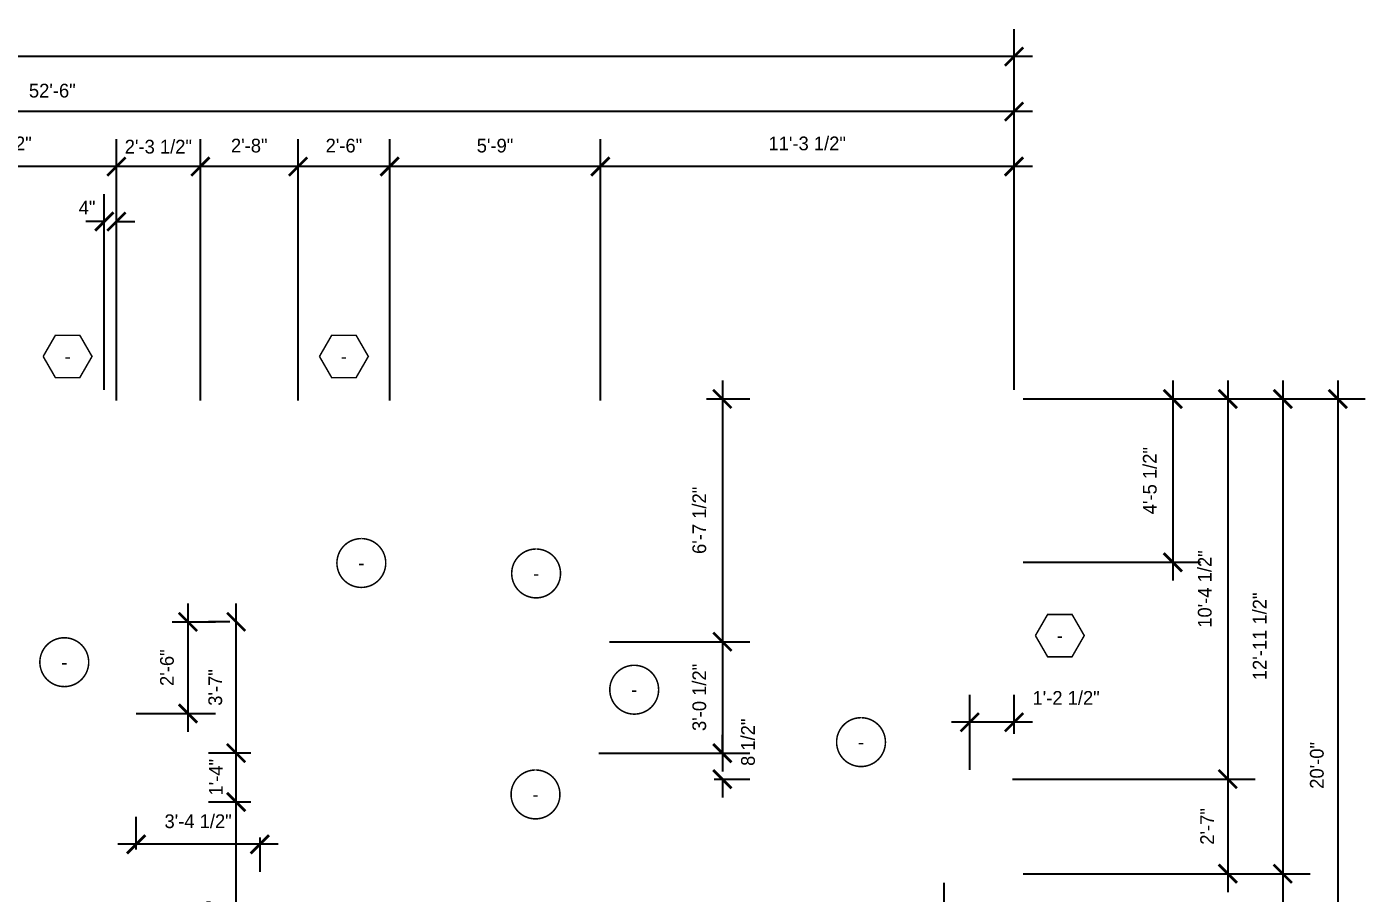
# Model space of a CAD drawing. Extents: x -2767 to 0, y -1760 to 778.
# Drawn here: x -2253.3 to -1814.9, y -323.6 to -39.9 of the extents above; entities that cross this region are included whole.
import ezdxf

# ---------------------------------------------------------------- set-up
doc = ezdxf.new("R2010")
doc.units = 0
doc.header["$LTSCALE"] = 48
doc.header["$MEASUREMENT"] = 0
doc.header["$PDMODE"] = 3
doc.header["$PDSIZE"] = -2
doc.layers.get('0').update_dxf_attribs({"linetype": 'CONTINUOUS'})
doc.layers.get('DEFPOINTS').update_dxf_attribs({"linetype": 'CONTINUOUS'})
for name, color, linetype in [('A-DIMS', 3, 'CONTINUOUS'), ('A-SYM', 2, 'CONTINUOUS'), ('A-SYM TEXT', 3, 'CONTINUOUS')]:
    doc.layers.add(name, color=color, linetype=linetype)
doc.styles.get("Standard").update_dxf_attribs({"font": 'ERASMD.TTF', "height": 4.5})
doc.dimstyles.new('ARCHITECTURE', dxfattribs={"dimscale": 48, "dimtxt": 0.18, "dimasz": 0.125, "dimexe": 0.1875, "dimexo": 0.0625, "dimgap": 0.09375, "dimtad": 1, "dimdec": 4, "dimzin": 3, "dimdsep": 46, "dimlunit": 4, "dimtxsty": 'Standard', "dimblk1": 'ARCHTICK', "dimblk2": 'ARCHTICK', "dimsah": 1, "dimcen": 0.09375, "dimdle": 0.125, "dimclrd": 1, "dimclre": 1, "dimclrt": 3, "dimadec": 0, "dimazin": 0, "dimtfac": 1, "dimtdec": 4, "dimtofl": 0, "dimtmove": 2, "dimatfit": 3, "dimldrblk": 'ARCHTICK', "dimfxl": 1, "dimfrac": 2, "dimtolj": 1, "dimtzin": 0, "dimarcsym": 0})

# ---------------------------------------------------------------- blocks, each defined once
blk = doc.blocks.new('_ARCHTICK')
at = {"color": 0, "linetype": 'ByBlock', "const_width": 0.15}
blk.add_lwpolyline([(-0.5, -0.5), (0.5, 0.5)], dxfattribs=at)
blk = doc.blocks.new('*D55')
at = {"layer": 'A-DIMS', "color": 1, "lineweight": -2, "transparency": 16777216}
for p, q in [((-1952.89, -320.25), (-1952.89, -456.54)), ((-1929.89, -404.75), (-1929.89, -456.54)), ((-1923.89, -447.54), (-1958.89, -447.54))]:
    blk.add_line(p, q, dxfattribs=at)
at = {"layer": 'DEFPOINTS', "color": 0, "transparency": 16777216}
for p in [(-1952.89, -317.25), (-1929.89, -401.75), (-1952.89, -447.54)]:
    blk.add_point(p, dxfattribs=at)
at = {"layer": 'A-DIMS', "color": 1, "lineweight": -2, "transparency": 16777216, "xscale": 6, "yscale": 6, "zscale": 6, "rotation": 180}
blk.add_blockref('_ARCHTICK', (-1952.89, -447.54), dxfattribs=at)
at = {"layer": 'A-DIMS', "color": 1, "lineweight": -2, "transparency": 16777216, "xscale": 6, "yscale": 6, "zscale": 6}
blk.add_blockref('_ARCHTICK', (-1929.89, -447.54), dxfattribs=at)
at = {"layer": 'A-DIMS', "color": 3, "transparency": 16777216, "insert": (-1941.39, -441.68), "char_height": 4.5, "attachment_point": 5}
blk.add_mtext('\\A1;1\'-11"', dxfattribs=at)
blk = doc.blocks.new('*D56')
at = {"layer": 'A-DIMS', "color": 1, "lineweight": -2, "transparency": 16777216}
for p, q in [((-2631.89, -200.75), (-2631.89, -40.63)), ((-1929.89, -158.75), (-1929.89, -40.63)), ((-1923.89, -49.63), (-2637.89, -49.63))]:
    blk.add_line(p, q, dxfattribs=at)
at = {"layer": 'DEFPOINTS', "color": 0, "transparency": 16777216}
for p in [(-2631.89, -49.63), (-1929.89, -161.75), (-2631.89, -203.75)]:
    blk.add_point(p, dxfattribs=at)
at = {"layer": 'A-DIMS', "color": 1, "lineweight": -2, "transparency": 16777216, "xscale": 6, "yscale": 6, "zscale": 6, "rotation": 180}
blk.add_blockref('_ARCHTICK', (-2631.89, -49.63), dxfattribs=at)
at = {"layer": 'A-DIMS', "color": 1, "lineweight": -2, "transparency": 16777216, "xscale": 6, "yscale": 6, "zscale": 6}
blk.add_blockref('_ARCHTICK', (-1929.89, -49.63), dxfattribs=at)
at = {"layer": 'A-DIMS', "color": 3, "transparency": 16777216, "insert": (-2280.89, -42.8), "char_height": 4.5, "attachment_point": 5}
blk.add_mtext('\\A1;58\'-6"', dxfattribs=at)
blk = doc.blocks.new('*D57')
at = {"layer": 'A-DIMS', "color": 1, "lineweight": -2, "transparency": 16777216}
for p, q in [((-2559.89, -158.75), (-2559.89, -58.63)), ((-1929.89, -158.75), (-1929.89, -58.63)), ((-1923.89, -67.63), (-2565.89, -67.63))]:
    blk.add_line(p, q, dxfattribs=at)
at = {"layer": 'DEFPOINTS', "color": 0, "transparency": 16777216}
for p in [(-2559.89, -67.63), (-2559.89, -161.75), (-1929.89, -161.75)]:
    blk.add_point(p, dxfattribs=at)
at = {"layer": 'A-DIMS', "color": 1, "lineweight": -2, "transparency": 16777216, "xscale": 6, "yscale": 6, "zscale": 6, "rotation": 180}
blk.add_blockref('_ARCHTICK', (-2559.89, -67.63), dxfattribs=at)
at = {"layer": 'A-DIMS', "color": 1, "lineweight": -2, "transparency": 16777216, "xscale": 6, "yscale": 6, "zscale": 6}
blk.add_blockref('_ARCHTICK', (-1929.89, -67.63), dxfattribs=at)
at = {"layer": 'A-DIMS', "color": 3, "transparency": 16777216, "insert": (-2244.89, -60.8), "char_height": 4.5, "attachment_point": 5}
blk.add_mtext('\\A1;52\'-6"', dxfattribs=at)
blk = doc.blocks.new('*D59')
at = {"layer": 'A-DIMS', "color": 1, "lineweight": -2, "transparency": 16777216}
for p, q in [((-2065.39, -162.25), (-2065.39, -76.63)), ((-1929.89, -158.75), (-1929.89, -76.63)), ((-1923.89, -85.63), (-2071.39, -85.63))]:
    blk.add_line(p, q, dxfattribs=at)
at = {"layer": 'DEFPOINTS', "color": 0, "transparency": 16777216}
for p in [(-2065.39, -85.63), (-1929.89, -161.75), (-2065.39, -165.25)]:
    blk.add_point(p, dxfattribs=at)
at = {"layer": 'A-DIMS', "color": 1, "lineweight": -2, "transparency": 16777216, "xscale": 6, "yscale": 6, "zscale": 6, "rotation": 180}
blk.add_blockref('_ARCHTICK', (-2065.39, -85.63), dxfattribs=at)
at = {"layer": 'A-DIMS', "color": 1, "lineweight": -2, "transparency": 16777216, "xscale": 6, "yscale": 6, "zscale": 6}
blk.add_blockref('_ARCHTICK', (-1929.89, -85.63), dxfattribs=at)
at = {"layer": 'A-DIMS', "color": 3, "transparency": 16777216, "insert": (-1997.64, -78.09), "char_height": 4.5, "attachment_point": 5}
blk.add_mtext('\\A1;11\'-3 1/2"', dxfattribs=at)
blk = doc.blocks.new('*D60')
at = {"layer": 'A-DIMS', "color": 1, "lineweight": -2, "transparency": 16777216}
for p, q in [((-2134.39, -162.25), (-2134.39, -76.63)), ((-2065.39, -162.25), (-2065.39, -76.63)), ((-2059.39, -85.63), (-2140.39, -85.63))]:
    blk.add_line(p, q, dxfattribs=at)
at = {"layer": 'DEFPOINTS', "color": 0, "transparency": 16777216}
for p in [(-2134.39, -85.63), (-2134.39, -165.25), (-2065.39, -165.25)]:
    blk.add_point(p, dxfattribs=at)
at = {"layer": 'A-DIMS', "color": 1, "lineweight": -2, "transparency": 16777216, "xscale": 6, "yscale": 6, "zscale": 6, "rotation": 180}
blk.add_blockref('_ARCHTICK', (-2134.39, -85.63), dxfattribs=at)
at = {"layer": 'A-DIMS', "color": 1, "lineweight": -2, "transparency": 16777216, "xscale": 6, "yscale": 6, "zscale": 6}
blk.add_blockref('_ARCHTICK', (-2065.39, -85.63), dxfattribs=at)
at = {"layer": 'A-DIMS', "color": 3, "transparency": 16777216, "insert": (-2099.89, -78.8), "char_height": 4.5, "attachment_point": 5}
blk.add_mtext('\\A1;5\'-9"', dxfattribs=at)
blk = doc.blocks.new('*D61')
at = {"layer": 'A-DIMS', "color": 1, "lineweight": -2, "transparency": 16777216}
for p, q in [((-2164.39, -162.25), (-2164.39, -76.63)), ((-2134.39, -162.25), (-2134.39, -76.63)), ((-2128.39, -85.63), (-2170.39, -85.63))]:
    blk.add_line(p, q, dxfattribs=at)
at = {"layer": 'DEFPOINTS', "color": 0, "transparency": 16777216}
for p in [(-2164.39, -85.63), (-2164.39, -165.25), (-2134.39, -165.25)]:
    blk.add_point(p, dxfattribs=at)
at = {"layer": 'A-DIMS', "color": 1, "lineweight": -2, "transparency": 16777216, "xscale": 6, "yscale": 6, "zscale": 6, "rotation": 180}
blk.add_blockref('_ARCHTICK', (-2164.39, -85.63), dxfattribs=at)
at = {"layer": 'A-DIMS', "color": 1, "lineweight": -2, "transparency": 16777216, "xscale": 6, "yscale": 6, "zscale": 6}
blk.add_blockref('_ARCHTICK', (-2134.39, -85.63), dxfattribs=at)
at = {"layer": 'A-DIMS', "color": 3, "transparency": 16777216, "insert": (-2149.39, -78.8), "char_height": 4.5, "attachment_point": 5}
blk.add_mtext('\\A1;2\'-6"', dxfattribs=at)
blk = doc.blocks.new('*D62')
at = {"layer": 'A-DIMS', "color": 1, "lineweight": -2, "transparency": 16777216}
for p, q in [((-2196.39, -162.25), (-2196.39, -76.63)), ((-2164.39, -162.25), (-2164.39, -76.63)), ((-2158.39, -85.63), (-2202.39, -85.63))]:
    blk.add_line(p, q, dxfattribs=at)
at = {"layer": 'DEFPOINTS', "color": 0, "transparency": 16777216}
for p in [(-2196.39, -85.63), (-2196.39, -165.25), (-2164.39, -165.25)]:
    blk.add_point(p, dxfattribs=at)
at = {"layer": 'A-DIMS', "color": 1, "lineweight": -2, "transparency": 16777216, "xscale": 6, "yscale": 6, "zscale": 6, "rotation": 180}
blk.add_blockref('_ARCHTICK', (-2196.39, -85.63), dxfattribs=at)
at = {"layer": 'A-DIMS', "color": 1, "lineweight": -2, "transparency": 16777216, "xscale": 6, "yscale": 6, "zscale": 6}
blk.add_blockref('_ARCHTICK', (-2164.39, -85.63), dxfattribs=at)
at = {"layer": 'A-DIMS', "color": 3, "transparency": 16777216, "insert": (-2180.39, -78.8), "char_height": 4.5, "attachment_point": 5}
blk.add_mtext('\\A1;2\'-8"', dxfattribs=at)
blk = doc.blocks.new('*D63')
at = {"layer": 'A-DIMS', "color": 1, "lineweight": -2, "transparency": 16777216}
for p, q in [((-2223.89, -162.25), (-2223.89, -76.63)), ((-2196.39, -162.25), (-2196.39, -76.63)), ((-2190.39, -85.63), (-2229.89, -85.63))]:
    blk.add_line(p, q, dxfattribs=at)
at = {"layer": 'DEFPOINTS', "color": 0, "transparency": 16777216}
for p in [(-2223.89, -85.63), (-2223.89, -165.25), (-2196.39, -165.25)]:
    blk.add_point(p, dxfattribs=at)
at = {"layer": 'A-DIMS', "color": 1, "lineweight": -2, "transparency": 16777216, "xscale": 6, "yscale": 6, "zscale": 6, "rotation": 180}
blk.add_blockref('_ARCHTICK', (-2223.89, -85.63), dxfattribs=at)
at = {"layer": 'A-DIMS', "color": 1, "lineweight": -2, "transparency": 16777216, "xscale": 6, "yscale": 6, "zscale": 6}
blk.add_blockref('_ARCHTICK', (-2196.39, -85.63), dxfattribs=at)
at = {"layer": 'A-DIMS', "color": 3, "transparency": 16777216, "insert": (-2210.16, -79.15), "char_height": 4.5, "attachment_point": 5}
blk.add_mtext('\\A1;2\'-3 1/2"', dxfattribs=at)
blk = doc.blocks.new('*D64')
at = {"layer": 'A-DIMS', "color": 1, "lineweight": -2, "transparency": 16777216}
for p, q in [((-2301.39, -162.25), (-2301.39, -76.63)), ((-2223.89, -162.25), (-2223.89, -76.63)), ((-2217.89, -85.63), (-2307.39, -85.63))]:
    blk.add_line(p, q, dxfattribs=at)
at = {"layer": 'DEFPOINTS', "color": 0, "transparency": 16777216}
for p in [(-2301.39, -85.63), (-2301.39, -165.25), (-2223.89, -165.25)]:
    blk.add_point(p, dxfattribs=at)
at = {"layer": 'A-DIMS', "color": 1, "lineweight": -2, "transparency": 16777216, "xscale": 6, "yscale": 6, "zscale": 6, "rotation": 180}
blk.add_blockref('_ARCHTICK', (-2301.39, -85.63), dxfattribs=at)
at = {"layer": 'A-DIMS', "color": 1, "lineweight": -2, "transparency": 16777216, "xscale": 6, "yscale": 6, "zscale": 6}
blk.add_blockref('_ARCHTICK', (-2223.89, -85.63), dxfattribs=at)
at = {"layer": 'A-DIMS', "color": 3, "transparency": 16777216, "insert": (-2262.64, -78.09), "char_height": 4.5, "attachment_point": 5}
blk.add_mtext('\\A1;6\'-5 1/2"', dxfattribs=at)
blk = doc.blocks.new('*D69')
at = {"layer": 'A-DIMS', "color": 1, "lineweight": -2, "transparency": 16777216}
for p, q in [((-2227.89, -158.75), (-2227.89, -94.63)), ((-2223.89, -162.25), (-2223.89, -94.63)), ((-2227.89, -103.63), (-2233.89, -103.63)), ((-2223.89, -103.63), (-2217.89, -103.63))]:
    blk.add_line(p, q, dxfattribs=at)
at = {"layer": 'DEFPOINTS', "color": 0, "transparency": 16777216}
for p in [(-2227.89, -103.63), (-2227.89, -161.75), (-2223.89, -165.25)]:
    blk.add_point(p, dxfattribs=at)
at = {"layer": 'A-DIMS', "color": 1, "lineweight": -2, "transparency": 16777216, "xscale": 6, "yscale": 6, "zscale": 6}
blk.add_blockref('_ARCHTICK', (-2227.89, -103.63), dxfattribs=at)
at = {"layer": 'A-DIMS', "color": 1, "lineweight": -2, "transparency": 16777216, "xscale": 6, "yscale": 6, "zscale": 6, "rotation": 180}
blk.add_blockref('_ARCHTICK', (-2223.89, -103.63), dxfattribs=at)
at = {"layer": 'A-DIMS', "color": 3, "transparency": 16777216, "insert": (-2233.51, -99.08), "char_height": 4.5, "attachment_point": 5}
blk.add_mtext('\\A1;4"', dxfattribs=at)
blk = doc.blocks.new('*D92')
at = {"layer": 'A-DIMS', "color": 1, "lineweight": -2, "transparency": 16777216}
for p, q in [((-1823.86, -155.75), (-1823.86, -407.75)), ((-1926.89, -161.75), (-1814.86, -161.75)), ((-1926.89, -401.75), (-1814.86, -401.75))]:
    blk.add_line(p, q, dxfattribs=at)
at = {"layer": 'DEFPOINTS', "color": 0, "transparency": 16777216}
for p in [(-1929.89, -161.75), (-1929.89, -401.75), (-1823.86, -401.75)]:
    blk.add_point(p, dxfattribs=at)
at = {"layer": 'A-DIMS', "color": 1, "lineweight": -2, "transparency": 16777216, "xscale": 6, "yscale": 6, "zscale": 6}
for p, rotation in [((-1823.86, -161.75), 90), ((-1823.86, -401.75), 270)]:
    blk.add_blockref('_ARCHTICK', p, dxfattribs=dict(at, rotation=rotation))
at = {"layer": 'A-DIMS', "color": 3, "transparency": 16777216, "insert": (-1830.68, -281.75), "char_height": 4.5, "attachment_point": 5, "rotation": 90}
blk.add_mtext('\\A1;20\'-0"', dxfattribs=at)
blk = doc.blocks.new('*D93')
at = {"layer": 'A-DIMS', "color": 1, "lineweight": -2, "transparency": 16777216}
for p, q in [((-1841.86, -155.75), (-1841.86, -323.25)), ((-1926.89, -161.75), (-1832.86, -161.75)), ((-1926.89, -317.25), (-1832.86, -317.25))]:
    blk.add_line(p, q, dxfattribs=at)
at = {"layer": 'DEFPOINTS', "color": 0, "transparency": 16777216}
for p in [(-1929.89, -161.75), (-1929.89, -317.25), (-1841.86, -317.25)]:
    blk.add_point(p, dxfattribs=at)
at = {"layer": 'A-DIMS', "color": 1, "lineweight": -2, "transparency": 16777216, "xscale": 6, "yscale": 6, "zscale": 6}
for p, rotation in [((-1841.86, -161.75), 90), ((-1841.86, -317.25), 270)]:
    blk.add_blockref('_ARCHTICK', p, dxfattribs=dict(at, rotation=rotation))
at = {"layer": 'A-DIMS', "color": 3, "transparency": 16777216, "insert": (-1849.39, -239.5), "char_height": 4.5, "attachment_point": 5, "rotation": 90}
blk.add_mtext('\\A1;12\'-11 1/2"', dxfattribs=at)
blk = doc.blocks.new('*D94')
at = {"layer": 'A-DIMS', "color": 1, "lineweight": -2, "transparency": 16777216}
for p, q in [((-1841.86, -311.25), (-1841.86, -407.75)), ((-1926.89, -317.25), (-1832.86, -317.25)), ((-1926.89, -401.75), (-1832.86, -401.75))]:
    blk.add_line(p, q, dxfattribs=at)
at = {"layer": 'DEFPOINTS', "color": 0, "transparency": 16777216}
for p in [(-1929.89, -317.25), (-1929.89, -401.75), (-1841.86, -401.75)]:
    blk.add_point(p, dxfattribs=at)
at = {"layer": 'A-DIMS', "color": 1, "lineweight": -2, "transparency": 16777216, "xscale": 6, "yscale": 6, "zscale": 6}
for p, rotation in [((-1841.86, -317.25), 90), ((-1841.86, -401.75), 270)]:
    blk.add_blockref('_ARCHTICK', p, dxfattribs=dict(at, rotation=rotation))
at = {"layer": 'A-DIMS', "color": 3, "transparency": 16777216, "insert": (-1849.39, -359.5), "char_height": 4.5, "attachment_point": 5, "rotation": 90}
blk.add_mtext('\\A1;7\'-0 1/2"', dxfattribs=at)
blk = doc.blocks.new('*D96')
at = {"layer": 'A-DIMS', "color": 1, "lineweight": -2, "transparency": 16777216}
for p, q in [((-1859.86, -155.75), (-1859.86, -292.25)), ((-1926.89, -161.75), (-1850.86, -161.75)), ((-1930.39, -286.25), (-1850.86, -286.25))]:
    blk.add_line(p, q, dxfattribs=at)
at = {"layer": 'DEFPOINTS', "color": 0, "transparency": 16777216}
for p in [(-1929.89, -161.75), (-1933.39, -286.25), (-1859.86, -286.25)]:
    blk.add_point(p, dxfattribs=at)
at = {"layer": 'A-DIMS', "color": 1, "lineweight": -2, "transparency": 16777216, "xscale": 6, "yscale": 6, "zscale": 6}
for p, rotation in [((-1859.86, -161.75), 90), ((-1859.86, -286.25), 270)]:
    blk.add_blockref('_ARCHTICK', p, dxfattribs=dict(at, rotation=rotation))
at = {"layer": 'A-DIMS', "color": 3, "transparency": 16777216, "insert": (-1867.39, -224), "char_height": 4.5, "attachment_point": 5, "rotation": 90}
blk.add_mtext('\\A1;10\'-4 1/2"', dxfattribs=at)
blk = doc.blocks.new('*D97')
at = {"layer": 'A-DIMS', "color": 1, "lineweight": -2, "transparency": 16777216}
for p, q in [((-1859.86, -280.25), (-1859.86, -323.25)), ((-1930.39, -286.25), (-1850.86, -286.25)), ((-1926.89, -317.25), (-1850.86, -317.25))]:
    blk.add_line(p, q, dxfattribs=at)
at = {"layer": 'DEFPOINTS', "color": 0, "transparency": 16777216}
for p in [(-1933.39, -286.25), (-1929.89, -317.25), (-1859.86, -317.25)]:
    blk.add_point(p, dxfattribs=at)
at = {"layer": 'A-DIMS', "color": 1, "lineweight": -2, "transparency": 16777216, "xscale": 6, "yscale": 6, "zscale": 6}
for p, rotation in [((-1859.86, -286.25), 90), ((-1859.86, -317.25), 270)]:
    blk.add_blockref('_ARCHTICK', p, dxfattribs=dict(at, rotation=rotation))
at = {"layer": 'A-DIMS', "color": 3, "transparency": 16777216, "insert": (-1866.64, -301.75), "char_height": 4.5, "attachment_point": 5, "rotation": 90}
blk.add_mtext('\\A1;2\'-7"', dxfattribs=at)
blk = doc.blocks.new('*D98')
at = {"layer": 'A-DIMS', "color": 1, "lineweight": -2, "transparency": 16777216}
for p, q in [((-1877.86, -155.75), (-1877.86, -221.25)), ((-1926.89, -161.75), (-1868.86, -161.75)), ((-1926.89, -215.25), (-1868.86, -215.25))]:
    blk.add_line(p, q, dxfattribs=at)
at = {"layer": 'DEFPOINTS', "color": 0, "transparency": 16777216}
for p in [(-1929.89, -161.75), (-1929.89, -215.25), (-1877.86, -215.25)]:
    blk.add_point(p, dxfattribs=at)
at = {"layer": 'A-DIMS', "color": 1, "lineweight": -2, "transparency": 16777216, "xscale": 6, "yscale": 6, "zscale": 6}
for p, rotation in [((-1877.86, -161.75), 90), ((-1877.86, -215.25), 270)]:
    blk.add_blockref('_ARCHTICK', p, dxfattribs=dict(at, rotation=rotation))
at = {"layer": 'A-DIMS', "color": 3, "transparency": 16777216, "insert": (-1885.39, -188.5), "char_height": 4.5, "attachment_point": 5, "rotation": 90}
blk.add_mtext('\\A1;4\'-5 1/2"', dxfattribs=at)
blk = doc.blocks.new('*D99')
at = {"layer": 'A-DIMS', "color": 1, "lineweight": -2, "transparency": 16777216}
for p, q in [((-1944.39, -283.25), (-1944.39, -258.64)), ((-1929.89, -271.45), (-1929.89, -258.64)), ((-1923.89, -267.64), (-1950.39, -267.64))]:
    blk.add_line(p, q, dxfattribs=at)
at = {"layer": 'DEFPOINTS', "color": 0, "transparency": 16777216}
for p in [(-1944.39, -267.64), (-1929.89, -274.45), (-1944.39, -286.25)]:
    blk.add_point(p, dxfattribs=at)
at = {"layer": 'A-DIMS', "color": 1, "lineweight": -2, "transparency": 16777216, "xscale": 6, "yscale": 6, "zscale": 6, "rotation": 180}
blk.add_blockref('_ARCHTICK', (-1944.39, -267.64), dxfattribs=at)
at = {"layer": 'A-DIMS', "color": 1, "lineweight": -2, "transparency": 16777216, "xscale": 6, "yscale": 6, "zscale": 6}
blk.add_blockref('_ARCHTICK', (-1929.89, -267.64), dxfattribs=at)
at = {"layer": 'A-DIMS', "color": 3, "transparency": 16777216, "insert": (-1912.83, -259.69), "char_height": 4.5, "attachment_point": 5}
blk.add_mtext('\\A1;1\'-2 1/2"', dxfattribs=at)
blk = doc.blocks.new('*D100')
at = {"layer": 'A-DIMS', "color": 1, "lineweight": -2, "transparency": 16777216}
for p, q in [((-2025.43, -155.75), (-2025.43, -247.25)), ((-2030.64, -161.75), (-2016.43, -161.75)), ((-2062.39, -241.25), (-2016.43, -241.25))]:
    blk.add_line(p, q, dxfattribs=at)
at = {"layer": 'DEFPOINTS', "color": 0, "transparency": 16777216}
for p in [(-2033.64, -161.75), (-2065.39, -241.25), (-2025.43, -241.25)]:
    blk.add_point(p, dxfattribs=at)
at = {"layer": 'A-DIMS', "color": 1, "lineweight": -2, "transparency": 16777216, "xscale": 6, "yscale": 6, "zscale": 6}
for p, rotation in [((-2025.43, -161.75), 90), ((-2025.43, -241.25), 270)]:
    blk.add_blockref('_ARCHTICK', p, dxfattribs=dict(at, rotation=rotation))
at = {"layer": 'A-DIMS', "color": 3, "transparency": 16777216, "insert": (-2032.96, -201.5), "char_height": 4.5, "attachment_point": 5, "rotation": 90}
blk.add_mtext('\\A1;6\'-7 1/2"', dxfattribs=at)
blk = doc.blocks.new('*D101')
at = {"layer": 'A-DIMS', "color": 1, "lineweight": -2, "transparency": 16777216}
for p, q in [((-2025.43, -235.25), (-2025.43, -283.75)), ((-2062.39, -241.25), (-2016.43, -241.25)), ((-2065.89, -277.75), (-2016.43, -277.75))]:
    blk.add_line(p, q, dxfattribs=at)
at = {"layer": 'DEFPOINTS', "color": 0, "transparency": 16777216}
for p in [(-2065.39, -241.25), (-2068.89, -277.75), (-2025.43, -277.75)]:
    blk.add_point(p, dxfattribs=at)
at = {"layer": 'A-DIMS', "color": 1, "lineweight": -2, "transparency": 16777216, "xscale": 6, "yscale": 6, "zscale": 6}
for p, rotation in [((-2025.43, -241.25), 90), ((-2025.43, -277.75), 270)]:
    blk.add_blockref('_ARCHTICK', p, dxfattribs=dict(at, rotation=rotation))
at = {"layer": 'A-DIMS', "color": 3, "transparency": 16777216, "insert": (-2032.96, -259.5), "char_height": 4.5, "attachment_point": 5, "rotation": 90}
blk.add_mtext('\\A1;3\'-0 1/2"', dxfattribs=at)
blk = doc.blocks.new('*D102')
at = {"layer": 'A-DIMS', "color": 1, "lineweight": -2, "transparency": 16777216}
for p, q in [((-2025.43, -277.75), (-2025.43, -271.75)), ((-2065.89, -277.75), (-2016.43, -277.75)), ((-2028.11, -286.25), (-2016.43, -286.25)), ((-2025.43, -286.25), (-2025.43, -292.25))]:
    blk.add_line(p, q, dxfattribs=at)
at = {"layer": 'DEFPOINTS', "color": 0, "transparency": 16777216}
for p in [(-2068.89, -277.75), (-2031.11, -286.25), (-2025.43, -286.25)]:
    blk.add_point(p, dxfattribs=at)
at = {"layer": 'A-DIMS', "color": 1, "lineweight": -2, "transparency": 16777216, "xscale": 6, "yscale": 6, "zscale": 6}
for p, rotation in [((-2025.43, -277.75), 270), ((-2025.43, -286.25), 90)]:
    blk.add_blockref('_ARCHTICK', p, dxfattribs=dict(at, rotation=rotation))
at = {"layer": 'A-DIMS', "color": 3, "transparency": 16777216, "insert": (-2017, -274.18), "char_height": 4.5, "attachment_point": 5, "rotation": 90}
blk.add_mtext('\\A1;8 1/2"', dxfattribs=at)
blk = doc.blocks.new('*D104')
at = {"layer": 'A-DIMS', "color": 1, "lineweight": -2, "transparency": 16777216}
for p, q in [((-2184.68, -386.25), (-2184.68, -287.75)), ((-2179.89, -293.75), (-2193.68, -293.75)), ((-2179.89, -380.25), (-2193.68, -380.25))]:
    blk.add_line(p, q, dxfattribs=at)
at = {"layer": 'DEFPOINTS', "color": 0, "transparency": 16777216}
for p in [(-2184.68, -293.75), (-2176.89, -293.75), (-2176.89, -380.25)]:
    blk.add_point(p, dxfattribs=at)
at = {"layer": 'A-DIMS', "color": 1, "lineweight": -2, "transparency": 16777216, "xscale": 6, "yscale": 6, "zscale": 6}
for p, rotation in [((-2184.68, -293.75), 90), ((-2184.68, -380.25), 270)]:
    blk.add_blockref('_ARCHTICK', p, dxfattribs=dict(at, rotation=rotation))
at = {"layer": 'A-DIMS', "color": 3, "transparency": 16777216, "insert": (-2192.21, -337), "char_height": 4.5, "attachment_point": 5, "rotation": 90}
blk.add_mtext('\\A1;7\'-2 1/2"', dxfattribs=at)
blk = doc.blocks.new('*D105')
at = {"layer": 'A-DIMS', "color": 1, "lineweight": -2, "transparency": 16777216}
for p, q in [((-2184.68, -299.75), (-2184.68, -271.75)), ((-2179.89, -277.75), (-2193.68, -277.75)), ((-2179.89, -293.75), (-2193.68, -293.75))]:
    blk.add_line(p, q, dxfattribs=at)
at = {"layer": 'DEFPOINTS', "color": 0, "transparency": 16777216}
for p in [(-2184.68, -277.75), (-2176.89, -277.75), (-2176.89, -293.75)]:
    blk.add_point(p, dxfattribs=at)
at = {"layer": 'A-DIMS', "color": 1, "lineweight": -2, "transparency": 16777216, "xscale": 6, "yscale": 6, "zscale": 6}
for p, rotation in [((-2184.68, -277.75), 90), ((-2184.68, -293.75), 270)]:
    blk.add_blockref('_ARCHTICK', p, dxfattribs=dict(at, rotation=rotation))
at = {"layer": 'A-DIMS', "color": 3, "transparency": 16777216, "insert": (-2191.34, -285.63), "char_height": 4.5, "attachment_point": 5, "rotation": 90}
blk.add_mtext('\\A1;1\'-4"', dxfattribs=at)
blk = doc.blocks.new('*D106')
at = {"layer": 'A-DIMS', "color": 1, "lineweight": -2, "transparency": 16777216}
for p, q in [((-2184.68, -283.75), (-2184.68, -228.75)), ((-2186.76, -234.75), (-2193.68, -234.75)), ((-2179.89, -277.75), (-2193.68, -277.75))]:
    blk.add_line(p, q, dxfattribs=at)
at = {"layer": 'DEFPOINTS', "color": 0, "transparency": 16777216}
for p in [(-2184.68, -234.75), (-2183.76, -234.75), (-2176.89, -277.75)]:
    blk.add_point(p, dxfattribs=at)
at = {"layer": 'A-DIMS', "color": 1, "lineweight": -2, "transparency": 16777216, "xscale": 6, "yscale": 6, "zscale": 6}
for p, rotation in [((-2184.68, -234.75), 90), ((-2184.68, -277.75), 270)]:
    blk.add_blockref('_ARCHTICK', p, dxfattribs=dict(at, rotation=rotation))
at = {"layer": 'A-DIMS', "color": 3, "transparency": 16777216, "insert": (-2191.5, -256.25), "char_height": 4.5, "attachment_point": 5, "rotation": 90}
blk.add_mtext('\\A1;3\'-7"', dxfattribs=at)
blk = doc.blocks.new('*D126')
at = {"layer": 'A-DIMS', "color": 1, "lineweight": -2, "transparency": 16777216}
for p, q in [((-2217.39, -309.25), (-2217.39, -298.61)), ((-2176.89, -305.42), (-2176.89, -316.61)), ((-2170.89, -307.61), (-2223.39, -307.61))]:
    blk.add_line(p, q, dxfattribs=at)
at = {"layer": 'DEFPOINTS', "color": 0, "transparency": 16777216}
for p in [(-2176.89, -302.42), (-2217.39, -307.61), (-2217.39, -312.25)]:
    blk.add_point(p, dxfattribs=at)
at = {"layer": 'A-DIMS', "color": 1, "lineweight": -2, "transparency": 16777216, "xscale": 6, "yscale": 6, "zscale": 6, "rotation": 180}
blk.add_blockref('_ARCHTICK', (-2217.39, -307.61), dxfattribs=at)
at = {"layer": 'A-DIMS', "color": 1, "lineweight": -2, "transparency": 16777216, "xscale": 6, "yscale": 6, "zscale": 6}
blk.add_blockref('_ARCHTICK', (-2176.89, -307.61), dxfattribs=at)
at = {"layer": 'A-DIMS', "color": 3, "transparency": 16777216, "insert": (-2197.14, -300.08), "char_height": 4.5, "attachment_point": 5}
blk.add_mtext('\\A1;3\'-4 1/2"', dxfattribs=at)
blk = doc.blocks.new('*D127')
at = {"layer": 'A-DIMS', "color": 1, "lineweight": -2, "transparency": 16777216}
for p, q in [((-2200.48, -228.75), (-2200.48, -270.75)), ((-2205.6, -234.75), (-2191.48, -234.75)), ((-2217.39, -264.75), (-2191.48, -264.75))]:
    blk.add_line(p, q, dxfattribs=at)
at = {"layer": 'DEFPOINTS', "color": 0, "transparency": 16777216}
for p in [(-2208.6, -234.75), (-2220.39, -264.75), (-2200.48, -264.75)]:
    blk.add_point(p, dxfattribs=at)
at = {"layer": 'A-DIMS', "color": 1, "lineweight": -2, "transparency": 16777216, "xscale": 6, "yscale": 6, "zscale": 6}
for p, rotation in [((-2200.48, -234.75), 90), ((-2200.48, -264.75), 270)]:
    blk.add_blockref('_ARCHTICK', p, dxfattribs=dict(at, rotation=rotation))
at = {"layer": 'A-DIMS', "color": 3, "transparency": 16777216, "insert": (-2207.31, -249.75), "char_height": 4.5, "attachment_point": 5, "rotation": 90}
blk.add_mtext('\\A1;2\'-6"', dxfattribs=at)

msp = doc.modelspace()

# ---------------------------------------------------------------- linework, layer by layer
at = {"layer": 'A-SYM', "color": 1, "const_width": 0.5}
for points in [[(-2247.88437, -147.82396), (-2243.88562, -154.75), (-2235.88562, -154.75), (-2231.88562, -147.8218), (-2235.88562, -140.89359), (-2243.88562, -140.89359), (-2247.88456, -147.81997)], [(-2157.38437, -147.82396), (-2153.38562, -154.75), (-2145.38562, -154.75), (-2141.38562, -147.8218), (-2145.38562, -140.89359), (-2153.38562, -140.89359), (-2157.38456, -147.81997)], [(-1922.88562, -239.25), (-1918.88687, -246.17604), (-1910.88687, -246.17604), (-1906.88687, -239.24783), (-1910.88687, -232.31963), (-1918.88687, -232.31963), (-1922.88581, -239.246)]]:
    msp.add_lwpolyline(points, dxfattribs=at)
for points in [[(-2143.67771, -207.47133, 458.365508884), (-2143.6079, -207.47163, 458.365508884)], [(-2086.43232, -210.8906, 458.365508884), (-2086.36251, -210.8909, 458.365508884)], [(-2240.97567, -239.95468, 458.365508884), (-2240.90585, -239.95498, 458.365508884)], [(-2054.29593, -248.9702, 458.365508884), (-2054.22612, -248.9705, 458.365508884)], [(-1980.00387, -266.13345, 458.365508884), (-1979.93406, -266.13376, 458.365508884)], [(-2086.62802, -283.26575, 458.365508884), (-2086.5582, -283.26605, 458.365508884)]]:
    msp.add_lwpolyline(points, format="xyb", dxfattribs=at)

# ---------------------------------------------------------------- texts
at = {"layer": 'A-SYM TEXT', "color": 1, "char_height": 4.5, "width": 16, "attachment_point": 5}
for insert in [(-2239.88499, -147.8218), (-2149.38499, -147.8218), (-2143.67771, -215.47129), (-2086.43232, -218.89056), (-1914.88624, -239.24783), (-2240.97567, -247.95464), (-2054.29593, -256.97016), (-1980.00387, -274.13342), (-2086.62802, -291.26571)]:
    msp.add_mtext('-', dxfattribs=dict(at, insert=insert))

# ---------------------------------------------------------------- dimensions: what is measured, and where the dimension line sits
at = {"layer": 'A-DIMS'}
for base, p1, p2, picture, middle in [((-2631.88562, -49.62622), (-1929.88562, -161.75), (-2631.88562, -203.75), '*D56', (-2280.88562, -42.80369)), ((-2559.88562, -67.62622), (-1929.88562, -161.75), (-2559.88562, -161.75), '*D57', (-2244.88562, -60.80369)), ((-2301.38562, -85.62622), (-2223.88562, -165.25), (-2301.38562, -165.25), '*D64', (-2262.63562, -78.0949)), ((-2065.38562, -85.62622), (-1929.88562, -161.75), (-2065.38562, -165.25), '*D59', (-1997.63562, -78.0949)), ((-2196.38562, -85.62622), (-2164.38562, -165.25), (-2196.38562, -165.25), '*D62', (-2180.38562, -78.80369)), ((-2164.38562, -85.62622), (-2134.38562, -165.25), (-2164.38562, -165.25), '*D61', (-2149.38562, -78.80369)), ((-2134.38562, -85.62622), (-2065.38562, -165.25), (-2134.38562, -165.25), '*D60', (-2099.88562, -78.80369)), ((-2217.38562, -307.6068), (-2176.88562, -302.41958), (-2217.38562, -312.25), '*D126', (-2197.13562, -300.07548))]:
    dim = msp.add_linear_dim(base=base, p1=p1, p2=p2, dimstyle='ARCHITECTURE', dxfattribs=at)
    dim.commit()
    dim.dimension.update_dxf_attribs({"geometry": picture, "text_midpoint": middle})
for base, p1, p2, picture, middle in [((-2223.88562, -85.62622), (-2196.38562, -165.25), (-2223.88562, -165.25), '*D63', (-2210.16418, -79.1472)), ((-2227.88562, -103.62622), (-2223.88562, -165.25), (-2227.88562, -161.75), '*D69', (-2233.50625, -99.08191)), ((-1944.38562, -267.63788), (-1929.88562, -274.45454), (-1944.38562, -286.25), '*D99', (-1912.82924, -259.68512)), ((-1952.88562, -447.54475), (-1929.88562, -401.75), (-1952.88562, -317.25), '*D55', (-1941.39221, -441.67906))]:
    dim = msp.add_linear_dim(base=base, p1=p1, p2=p2, dimstyle='ARCHITECTURE', dxfattribs=at)
    dim.commit()
    dim.dimension.update_dxf_attribs({"geometry": picture, "text_midpoint": middle, "dimtype": 160})
for base, p1, p2, picture, middle in [((-2025.42507, -241.25), (-2033.63562, -161.75), (-2065.38562, -241.25), '*D100', (-2032.95639, -201.5)), ((-1859.85529, -286.25), (-1929.88562, -161.75), (-1933.38562, -286.25), '*D96', (-1867.38661, -224)), ((-1823.85529, -401.75), (-1929.88562, -161.75), (-1929.88562, -401.75), '*D92', (-1830.67782, -281.75)), ((-1841.85529, -317.25), (-1929.88562, -161.75), (-1929.88562, -317.25), '*D93', (-1849.38661, -239.5)), ((-1877.85529, -215.25), (-1929.88562, -161.75), (-1929.88562, -215.25), '*D98', (-1885.38661, -188.5)), ((-2200.4826, -264.75), (-2208.59827, -234.75), (-2220.38562, -264.75), '*D127', (-2207.30512, -249.75)), ((-2184.67826, -234.75), (-2176.88562, -277.75), (-2183.76312, -234.75), '*D106', (-2191.50078, -256.25)), ((-2025.42507, -277.75), (-2065.38562, -241.25), (-2068.88562, -277.75), '*D101', (-2032.95639, -259.5)), ((-1859.85529, -317.25), (-1933.38562, -286.25), (-1929.88562, -317.25), '*D97', (-1866.64156, -301.75)), ((-2184.67826, -293.75), (-2176.88562, -380.25), (-2176.88562, -293.75), '*D104', (-2192.20957, -337)), ((-1841.85529, -401.75), (-1929.88562, -317.25), (-1929.88562, -401.75), '*D94', (-1849.38661, -359.5))]:
    dim = msp.add_linear_dim(base=base, p1=p1, p2=p2, angle=90, dimstyle='ARCHITECTURE', dxfattribs=at)
    dim.commit()
    dim.dimension.update_dxf_attribs({"geometry": picture, "text_midpoint": middle})
for base, p1, p2, picture, middle in [((-2025.42507, -286.25), (-2068.88562, -277.75), (-2031.10827, -286.25), '*D102', (-2016.99704, -274.17788)), ((-2184.67826, -277.75), (-2176.88562, -293.75), (-2176.88562, -277.75), '*D105', (-2191.33918, -285.63401))]:
    dim = msp.add_linear_dim(base=base, p1=p1, p2=p2, angle=90, dimstyle='ARCHITECTURE', dxfattribs=at)
    dim.commit()
    dim.dimension.update_dxf_attribs({"geometry": picture, "text_midpoint": middle, "dimtype": 160})

doc.saveas('drawing.dxf')
